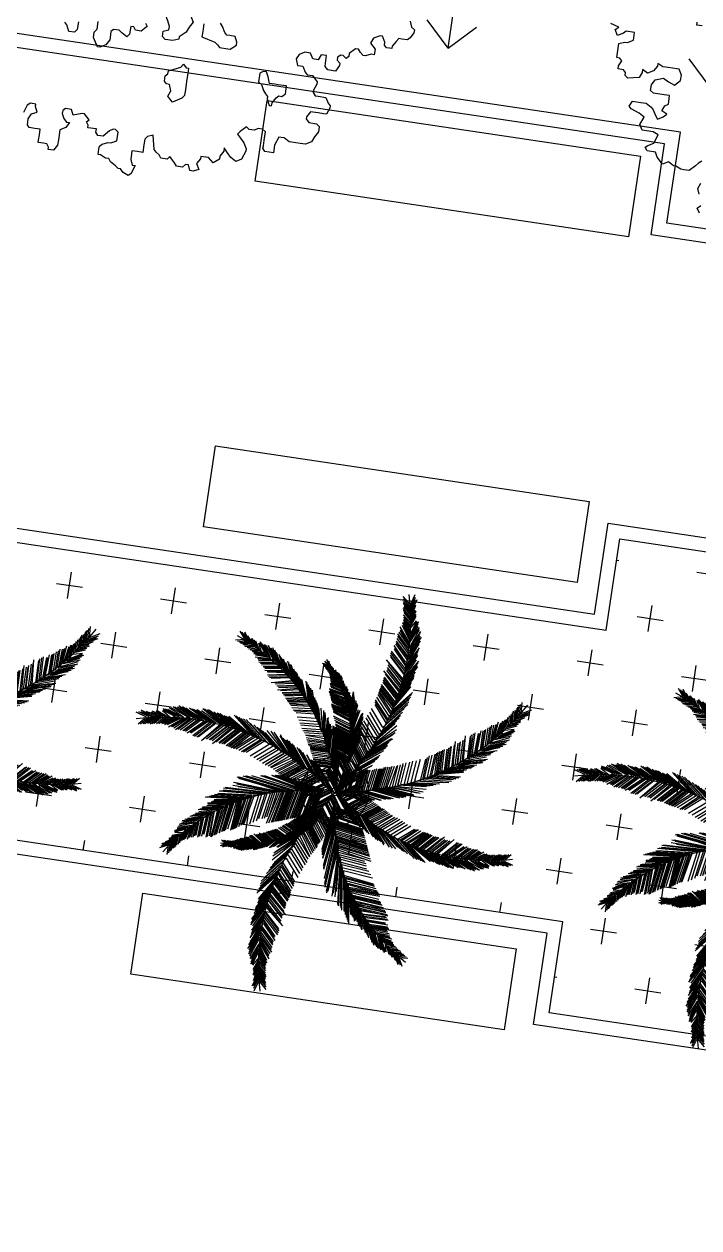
# Model space of a CAD drawing. Header units: millimetres. Extents: x 338 to 506, y 179 to 335.
# Drawn here: x 364.15 to 371.47, y 234 to 247.06 of the extents above; entities that cross this region are included whole.
import ezdxf

# ---------------------------------------------------------------- set-up
doc = ezdxf.new("R2010")
doc.units = ezdxf.units.MM
for name, color, linetype in [('ANDEN', 251, 'Continuous'), ('ARBOL-TOP', 3, 'Continuous'), ('FLOWRS', 64, 'Continuous'), ('MUROS', 32, 'Continuous'), ('POOL', 8, 'Continuous'), ('REJAS', 151, 'Continuous')]:
    doc.layers.add(name, color=color, linetype=linetype)

# ---------------------------------------------------------------- blocks, each defined once
blk = doc.blocks.new('*X962')
at = {"color": 0}
for p, q in [((52.117, 129.677), (52.117, 129.392)), ((53.26, 129.677), (53.26, 129.392)), ((54.403, 129.677), (54.403, 129.392)), ((51.974, 129.535), (52.26, 129.535)), ((53.117, 129.535), (53.403, 129.535)), ((54.26, 129.535), (54.546, 129.535)), ((52.688, 129.106), (52.688, 128.82)), ((53.831, 129.106), (53.831, 128.82)), ((51.58, 128.963), (51.688, 128.963)), ((52.545, 128.963), (52.831, 128.963)), ((53.688, 128.963), (53.974, 128.963)), ((52.117, 128.534), (52.117, 128.249)), ((53.26, 128.534), (53.26, 128.249)), ((54.403, 128.534), (54.403, 128.249)), ((51.974, 128.392), (52.26, 128.392)), ((53.117, 128.392), (53.403, 128.392)), ((54.26, 128.392), (54.546, 128.392)), ((52.688, 127.963), (52.688, 127.677)), ((53.831, 127.963), (53.831, 127.677)), ((51.58, 127.82), (51.688, 127.82)), ((52.545, 127.82), (52.831, 127.82)), ((53.688, 127.82), (53.974, 127.82)), ((52.117, 127.391), (52.117, 127.106)), ((53.26, 127.391), (53.26, 127.106)), ((54.403, 127.391), (54.403, 127.106)), ((51.974, 127.249), (52.26, 127.249)), ((53.117, 127.249), (53.403, 127.249)), ((54.26, 127.249), (54.546, 127.249)), ((52.688, 126.82), (52.688, 126.534)), ((53.831, 126.82), (53.831, 126.534)), ((51.58, 126.677), (51.688, 126.677)), ((52.545, 126.677), (52.831, 126.677)), ((53.688, 126.677), (53.974, 126.677)), ((52.117, 126.248), (52.117, 125.963)), ((53.26, 126.248), (53.26, 125.963)), ((54.403, 126.248), (54.403, 125.963)), ((51.974, 126.106), (52.26, 126.106)), ((53.117, 126.106), (53.403, 126.106)), ((54.26, 126.106), (54.546, 126.106)), ((52.688, 125.677), (52.688, 125.391)), ((53.831, 125.677), (53.831, 125.391)), ((51.58, 125.534), (51.688, 125.534)), ((52.545, 125.534), (52.831, 125.534)), ((53.688, 125.534), (53.974, 125.534)), ((52.117, 125.105), (52.117, 124.82)), ((53.26, 125.105), (53.26, 124.82)), ((54.403, 125.105), (54.403, 124.82)), ((51.974, 124.963), (52.26, 124.963)), ((53.117, 124.963), (53.403, 124.963)), ((54.26, 124.963), (54.546, 124.963)), ((52.688, 124.534), (52.688, 124.248)), ((53.831, 124.534), (53.831, 124.248)), ((51.58, 124.391), (51.688, 124.391)), ((52.545, 124.391), (52.831, 124.391)), ((53.688, 124.391), (53.974, 124.391)), ((52.117, 123.962), (52.117, 123.677)), ((53.26, 123.962), (53.26, 123.677)), ((54.403, 123.962), (54.403, 123.677)), ((51.974, 123.82), (52.26, 123.82)), ((53.117, 123.82), (53.403, 123.82)), ((54.26, 123.82), (54.546, 123.82)), ((50.974, 123.701), (50.974, 123.677)), ((55.546, 123.701), (55.546, 123.677)), ((51.545, 123.391), (51.545, 123.105)), ((52.688, 123.391), (52.688, 123.105)), ((53.831, 123.391), (53.831, 123.105)), ((54.974, 123.391), (54.974, 123.105)), ((51.402, 123.248), (51.688, 123.248)), ((52.545, 123.248), (52.831, 123.248)), ((53.688, 123.248), (53.974, 123.248)), ((54.831, 123.248), (55.117, 123.248)), ((50.974, 122.819), (50.974, 122.534)), ((52.117, 122.819), (52.117, 122.534)), ((53.26, 122.819), (53.26, 122.534)), ((54.403, 122.819), (54.403, 122.534)), ((55.546, 122.819), (55.546, 122.534)), ((50.831, 122.677), (51.117, 122.677)), ((51.974, 122.677), (52.26, 122.677)), ((53.117, 122.677), (53.403, 122.677)), ((54.26, 122.677), (54.546, 122.677)), ((51.545, 122.248), (51.545, 121.962))]:
    blk.add_line(p, q, dxfattribs=at)
blk = doc.blocks.new('*X963')
at = {"color": 0}
for p, q in [((60.776, 126.328), (61.045, 126.597)), ((60.776, 126.328), (61.045, 126.058)), ((60.776, 126.328), (61.157, 126.328)), ((60.776, 123.454), (61.045, 123.723))]:
    blk.add_line(p, q, dxfattribs=at)
blk = doc.blocks.new('ARBOLITO')
at = {"linetype": 'ByBlock'}
for points in [[(463.2603, 68.7288), (463.2665, 68.7143), (463.2749, 68.708), (463.2749, 68.6997), (463.2665, 68.6852), (463.2603, 68.6789), (463.2458, 68.6789), (463.2375, 68.6789), (463.2312, 68.6706), (463.2229, 68.6561), (463.2229, 68.6498), (463.2167, 68.6498), (463.2084, 68.6498), (463.2021, 68.6561), (463.2021, 68.6644), (463.1938, 68.6789), (463.1876, 68.6789), (463.171, 68.6706), (463.1647, 68.6561), (463.1793, 68.6415), (463.1793, 68.627), (463.171, 68.627), (463.1564, 68.6208), (463.1502, 68.6208), (463.1419, 68.627), (463.1356, 68.6353), (463.1273, 68.6353), (463.1128, 68.6208), (463.1128, 68.6124), (463.1065, 68.6062), (463.0982, 68.6124), (463.092, 68.6124), (463.0837, 68.6062), (463.0837, 68.5979), (463.092, 68.5917), (463.092, 68.5854), (463.0837, 68.5688), (463.0775, 68.5688), (463.0629, 68.5688), (463.0546, 68.5771), (463.0546, 68.5854), (463.0546, 68.5917), (463.0546, 68.6062), (463.0401, 68.6062), (463.0338, 68.5917), (463.0193, 68.5917), (463.011, 68.6062), (462.9964, 68.6062), (462.9819, 68.5979), (462.9756, 68.5854), (462.9819, 68.5688), (462.9902, 68.5688), (462.9964, 68.5688), (463.0047, 68.5543), (463.011, 68.548), (463.0255, 68.548), (463.0338, 68.5397), (463.0401, 68.5335), (463.0401, 68.5273), (463.0338, 68.5106), (463.0338, 68.5044), (463.0401, 68.4961), (463.0484, 68.4961), (463.0691, 68.4961), (463.0775, 68.4815), (463.0837, 68.4753), (463.0837, 68.4691), (463.0775, 68.4524), (463.0691, 68.4524), (463.0546, 68.4524), (463.0401, 68.4524), (463.0338, 68.4524), (463.0255, 68.4379), (463.0255, 68.4317), (463.0338, 68.4234), (463.0546, 68.4234), (463.0629, 68.4171), (463.0629, 68.4088), (463.0629, 68.4026), (463.0546, 68.388), (463.0484, 68.3735), (463.0338, 68.3652), (463.0193, 68.3652), (462.9964, 68.3652), (462.9902, 68.3652), (462.9756, 68.3735), (462.9673, 68.3735), (462.9611, 68.3735), (462.9528, 68.3506), (462.9528, 68.3299), (462.9299, 68.3299), (462.9237, 68.3382), (462.9237, 68.3444), (462.9237, 68.3589), (462.9237, 68.3652), (462.9237, 68.3818), (462.9154, 68.388), (462.9029, 68.388), (462.8946, 68.3818), (462.8801, 68.3818), (462.8717, 68.388), (462.8655, 68.3818), (462.8572, 68.3735), (462.851, 68.3652), (462.8572, 68.3589), (462.8717, 68.3444), (462.8801, 68.3299), (462.8801, 68.3236), (462.8717, 68.3008), (462.8572, 68.2925), (462.8427, 68.3008), (462.8364, 68.307), (462.8219, 68.3236), (462.8219, 68.3153), (462.8136, 68.3008), (462.8136, 68.2925), (462.799, 68.28), (462.7845, 68.2925), (462.7699, 68.2925), (462.7637, 68.2925), (462.7637, 68.2862), (462.7554, 68.2717), (462.7637, 68.2571), (462.7491, 68.2509), (462.7408, 68.2509), (462.7346, 68.2654), (462.7263, 68.2654), (462.7201, 68.2571), (462.7034, 68.2571), (462.6972, 68.2654), (462.691, 68.2717), (462.6827, 68.28), (462.6764, 68.2717), (462.6598, 68.2717), (462.6536, 68.28), (462.6453, 68.2862), (462.639, 68.2925), (462.6307, 68.3299), (462.6162, 68.3236), (462.6099, 68.3153), (462.6099, 68.3008), (462.6099, 68.28), (462.5954, 68.28), (462.5808, 68.28), (462.5808, 68.2717), (462.5808, 68.2571), (462.5871, 68.2426), (462.5954, 68.2426), (462.5871, 68.2197), (462.5808, 68.2135), (462.5663, 68.2197), (462.558, 68.228), (462.5517, 68.228), (462.5434, 68.2343), (462.5289, 68.2426), (462.5227, 68.2509), (462.5143, 68.2509), (462.4998, 68.2571), (462.4936, 68.2571), (462.4936, 68.2717), (462.4936, 68.28), (462.4998, 68.2862), (462.5143, 68.2925), (462.5227, 68.2925), (462.5372, 68.3008), (462.5372, 68.3236), (462.5289, 68.3299), (462.5227, 68.3299), (462.5143, 68.3236), (462.4998, 68.307), (462.4853, 68.307), (462.479, 68.3153), (462.479, 68.3236), (462.4562, 68.3236), (462.4562, 68.3299), (462.4499, 68.3382), (462.4562, 68.3444), (462.4416, 68.3589), (462.4354, 68.3589), (462.4125, 68.3506), (462.4063, 68.3652), (462.3897, 68.3652), (462.3834, 68.3589), (462.3834, 68.3506), (462.3897, 68.3382), (462.398, 68.3299), (462.4063, 68.3299), (462.398, 68.3153), (462.3834, 68.307), (462.3834, 68.3008), (462.3834, 68.2925), (462.3834, 68.28), (462.3834, 68.2654), (462.3751, 68.2509), (462.3606, 68.2509), (462.3606, 68.2571), (462.3543, 68.2654), (462.346, 68.2654), (462.3315, 68.2654), (462.3315, 68.2717), (462.3315, 68.2862), (462.3315, 68.3008), (462.3169, 68.3008), (462.3024, 68.3008), (462.2962, 68.307), (462.2962, 68.3153), (462.2962, 68.3236), (462.3024, 68.3382), (462.3169, 68.3444), (462.3107, 68.3589), (462.3107, 68.3652), (462.2962, 68.3652), (462.2879, 68.3589), (462.2816, 68.3382)], [(462.0551, 68.3382), (462.0468, 68.3506), (462.0551, 68.3589)], [(462.0468, 68.388), (462.0406, 68.4026), (462.0468, 68.4171)], [(462.0406, 68.4753), (462.0323, 68.4691), (462.026, 68.4608), (462.0115, 68.4462), (461.997, 68.4462), (461.9886, 68.4462), (461.9741, 68.4524), (461.9679, 68.4524), (461.9533, 68.4608), (461.9388, 68.4524), (461.9221, 68.4691), (461.9159, 68.4815), (461.8931, 68.4815), (461.8868, 68.4899), (461.8931, 68.4961), (461.9076, 68.5044), (461.9159, 68.5273), (461.9014, 68.5335), (461.8723, 68.5335), (461.864, 68.548), (461.8723, 68.5688), (461.8577, 68.5771), (461.8349, 68.5854), (461.8286, 68.5917), (461.8349, 68.6062), (461.8577, 68.6062), (461.8723, 68.6062), (461.8868, 68.5979), (461.8931, 68.5917), (461.9014, 68.5771), (461.9076, 68.5688), (461.9221, 68.5771), (461.9305, 68.5854), (461.9159, 68.5917), (461.9221, 68.6062), (461.9305, 68.6124), (461.9305, 68.627), (461.9305, 68.6353), (461.9159, 68.6353), (461.8868, 68.6353), (461.8785, 68.6415), (461.8785, 68.6561), (461.8868, 68.6706), (461.9076, 68.6789), (461.9221, 68.6706), (461.9388, 68.6644), (461.9533, 68.6789), (461.9533, 68.6935), (461.945, 68.708), (461.9388, 68.708), (461.9159, 68.708), (461.9014, 68.708), (461.8868, 68.7143), (461.8868, 68.708), (461.8785, 68.6935), (461.864, 68.6852), (461.8494, 68.6935), (461.8494, 68.6852), (461.8432, 68.6706), (461.8141, 68.6644), (461.8058, 68.6706), (461.8058, 68.6789), (461.7996, 68.6852), (461.785, 68.6852), (461.785, 68.6935), (461.7912, 68.708), (461.785, 68.7143), (461.7767, 68.7143), (461.7767, 68.7517), (461.7912, 68.7579), (461.7996, 68.7579), (461.8141, 68.7662), (461.8141, 68.7724), (461.8141, 68.787), (461.7912, 68.787), (461.785, 68.7808), (461.7705, 68.7724), (461.7621, 68.787), (461.7705, 68.7953), (461.7476, 68.8015)], [(463.2603, 68.7288), (463.2665, 68.7143), (463.2749, 68.708), (463.2749, 68.6997), (463.2665, 68.6852), (463.2603, 68.6789), (463.2458, 68.6789), (463.2375, 68.6789), (463.2312, 68.6706), (463.2229, 68.6561), (463.2229, 68.6498), (463.2167, 68.6498), (463.2084, 68.6498), (463.2021, 68.6561), (463.2021, 68.6644), (463.1938, 68.6789), (463.1876, 68.6789), (463.171, 68.6706), (463.1647, 68.6561), (463.1793, 68.6415), (463.1793, 68.627), (463.171, 68.627), (463.1564, 68.6208), (463.1502, 68.6208), (463.1419, 68.627), (463.1356, 68.6353), (463.1273, 68.6353), (463.1128, 68.6208), (463.1128, 68.6124), (463.1065, 68.6062), (463.0982, 68.6124), (463.092, 68.6124), (463.0837, 68.6062), (463.0837, 68.5979), (463.092, 68.5917), (463.092, 68.5854), (463.0837, 68.5688), (463.0775, 68.5688), (463.0629, 68.5688), (463.0546, 68.5771), (463.0546, 68.5854), (463.0546, 68.5917), (463.0546, 68.6062), (463.0401, 68.6062), (463.0338, 68.5917), (463.0193, 68.5917), (463.011, 68.6062), (462.9964, 68.6062), (462.9819, 68.5979), (462.9756, 68.5854), (462.9819, 68.5688), (462.9902, 68.5688), (462.9964, 68.5688), (463.0047, 68.5543), (463.011, 68.548), (463.0255, 68.548), (463.0338, 68.5397), (463.0401, 68.5335), (463.0401, 68.5273), (463.0338, 68.5106), (463.0338, 68.5044), (463.0401, 68.4961), (463.0484, 68.4961), (463.0691, 68.4961), (463.0775, 68.4815), (463.0837, 68.4753), (463.0837, 68.4691), (463.0775, 68.4524), (463.0691, 68.4524), (463.0546, 68.4524), (463.0401, 68.4524), (463.0338, 68.4524), (463.0255, 68.4379), (463.0255, 68.4317), (463.0338, 68.4234), (463.0546, 68.4234), (463.0629, 68.4171), (463.0629, 68.4088), (463.0629, 68.4026), (463.0546, 68.388), (463.0484, 68.3735), (463.0338, 68.3652), (463.0193, 68.3652), (462.9964, 68.3652), (462.9902, 68.3652), (462.9756, 68.3735), (462.9673, 68.3735), (462.9611, 68.3735), (462.9528, 68.3506), (462.9528, 68.3299), (462.9299, 68.3299), (462.9237, 68.3382), (462.9237, 68.3444), (462.9237, 68.3589), (462.9237, 68.3652), (462.9237, 68.3818), (462.9154, 68.388), (462.9029, 68.388), (462.8946, 68.3818), (462.8801, 68.3818), (462.8717, 68.388), (462.8655, 68.3818), (462.8572, 68.3735), (462.851, 68.3652), (462.8572, 68.3589), (462.8717, 68.3444), (462.8801, 68.3299), (462.8801, 68.3236), (462.8717, 68.3008), (462.8572, 68.2925), (462.8427, 68.3008), (462.8364, 68.307), (462.8219, 68.3236), (462.8219, 68.3153), (462.8136, 68.3008), (462.8136, 68.2925), (462.799, 68.28), (462.7845, 68.2925), (462.7699, 68.2925), (462.7637, 68.2925), (462.7637, 68.2862), (462.7554, 68.2717), (462.7637, 68.2571), (462.7491, 68.2509), (462.7408, 68.2509), (462.7346, 68.2654), (462.7263, 68.2654), (462.7201, 68.2571), (462.7034, 68.2571), (462.6972, 68.2654), (462.691, 68.2717), (462.6827, 68.28), (462.6764, 68.2717), (462.6598, 68.2717), (462.6536, 68.28), (462.6453, 68.2862), (462.639, 68.2925), (462.6307, 68.3299), (462.6162, 68.3236), (462.6099, 68.3153), (462.6099, 68.3008), (462.6099, 68.28), (462.5954, 68.28), (462.5808, 68.28), (462.5808, 68.2717), (462.5808, 68.2571), (462.5871, 68.2426), (462.5954, 68.2426), (462.5871, 68.2197), (462.5808, 68.2135), (462.5663, 68.2197), (462.558, 68.228), (462.5517, 68.228), (462.5434, 68.2343), (462.5289, 68.2426), (462.5227, 68.2509), (462.5143, 68.2509), (462.4998, 68.2571), (462.4936, 68.2571), (462.4936, 68.2717), (462.4936, 68.28), (462.4998, 68.2862), (462.5143, 68.2925), (462.5227, 68.2925), (462.5372, 68.3008), (462.5372, 68.3236), (462.5289, 68.3299), (462.5227, 68.3299), (462.5143, 68.3236), (462.4998, 68.307), (462.4853, 68.307), (462.479, 68.3153), (462.479, 68.3236), (462.4562, 68.3236), (462.4562, 68.3299), (462.4499, 68.3382), (462.4562, 68.3444), (462.4416, 68.3589), (462.4354, 68.3589), (462.4125, 68.3506), (462.4063, 68.3652), (462.3897, 68.3652), (462.3834, 68.3589), (462.3834, 68.3506), (462.3897, 68.3382), (462.398, 68.3299), (462.4063, 68.3299), (462.398, 68.3153), (462.3834, 68.307), (462.3834, 68.3008), (462.3834, 68.2925), (462.3834, 68.28), (462.3834, 68.2654), (462.3751, 68.2509), (462.3606, 68.2509), (462.3606, 68.2571), (462.3543, 68.2654), (462.346, 68.2654), (462.3315, 68.2654), (462.3315, 68.2717), (462.3315, 68.2862), (462.3315, 68.3008), (462.3169, 68.3008), (462.3024, 68.3008), (462.2962, 68.307), (462.2962, 68.3153), (462.2962, 68.3236), (462.3024, 68.3382), (462.3169, 68.3444), (462.3107, 68.3589), (462.3107, 68.3652), (462.2962, 68.3652), (462.2879, 68.3589), (462.2816, 68.3382)], [(462.0551, 68.3382), (462.0468, 68.3506), (462.0551, 68.3589)], [(462.0468, 68.388), (462.0406, 68.4026), (462.0468, 68.4171)], [(462.0406, 68.4753), (462.0323, 68.4691), (462.026, 68.4608), (462.0115, 68.4462), (461.997, 68.4462), (461.9886, 68.4462), (461.9741, 68.4524), (461.9679, 68.4524), (461.9533, 68.4608), (461.9388, 68.4524), (461.9221, 68.4691), (461.9159, 68.4815), (461.8931, 68.4815), (461.8868, 68.4899), (461.8931, 68.4961), (461.9076, 68.5044), (461.9159, 68.5273), (461.9014, 68.5335), (461.8723, 68.5335), (461.864, 68.548), (461.8723, 68.5688), (461.8577, 68.5771), (461.8349, 68.5854), (461.8286, 68.5917), (461.8349, 68.6062), (461.8577, 68.6062), (461.8723, 68.6062), (461.8868, 68.5979), (461.8931, 68.5917), (461.9014, 68.5771), (461.9076, 68.5688), (461.9221, 68.5771), (461.9305, 68.5854), (461.9159, 68.5917), (461.9221, 68.6062), (461.9305, 68.6124), (461.9305, 68.627), (461.9305, 68.6353), (461.9159, 68.6353), (461.8868, 68.6353), (461.8785, 68.6415), (461.8785, 68.6561), (461.8868, 68.6706), (461.9076, 68.6789), (461.9221, 68.6706), (461.9388, 68.6644), (461.9533, 68.6789), (461.9533, 68.6935), (461.945, 68.708), (461.9388, 68.708), (461.9159, 68.708), (461.9014, 68.708), (461.8868, 68.7143), (461.8868, 68.708), (461.8785, 68.6935), (461.864, 68.6852), (461.8494, 68.6935), (461.8494, 68.6852), (461.8432, 68.6706), (461.8141, 68.6644), (461.8058, 68.6706), (461.8058, 68.6789), (461.7996, 68.6852), (461.785, 68.6852), (461.785, 68.6935), (461.7912, 68.708), (461.785, 68.7143), (461.7767, 68.7143), (461.7767, 68.7517), (461.7912, 68.7579), (461.7996, 68.7579), (461.8141, 68.7662), (461.8141, 68.7724), (461.8141, 68.787), (461.7912, 68.787), (461.785, 68.7808), (461.7705, 68.7724), (461.7621, 68.787), (461.7705, 68.7953), (461.7476, 68.8015)], [(461.9886, 68.8306), (461.9741, 68.8306), (461.9741, 68.8389)], [(461.9886, 68.8306), (461.9741, 68.8306), (461.9741, 68.8389)], [(462.5663, 68.6208), (462.5725, 68.6124), (462.5663, 68.6062), (462.558, 68.5979), (462.5434, 68.5979), (462.5372, 68.6062), (462.5289, 68.6062), (462.5289, 68.5854), (462.5227, 68.5771), (462.5081, 68.5854), (462.4998, 68.5917), (462.4853, 68.5917), (462.479, 68.5854), (462.479, 68.5688), (462.479, 68.5626), (462.4707, 68.548), (462.4562, 68.5397), (462.4499, 68.5397), (462.4354, 68.5626), (462.4354, 68.5688), (462.4354, 68.5771), (462.4416, 68.5854), (462.4416, 68.6062)], [(462.3897, 68.5979), (462.3897, 68.5771), (462.3834, 68.5688), (462.3689, 68.5688), (462.3606, 68.5854), (462.3543, 68.5917)], [(462.5663, 68.6208), (462.5725, 68.6124), (462.5663, 68.6062), (462.558, 68.5979), (462.5434, 68.5979), (462.5372, 68.6062), (462.5289, 68.6062), (462.5289, 68.5854), (462.5227, 68.5771), (462.5081, 68.5854), (462.4998, 68.5917), (462.4853, 68.5917), (462.479, 68.5854), (462.479, 68.5688), (462.479, 68.5626), (462.4707, 68.548), (462.4562, 68.5397), (462.4499, 68.5397), (462.4354, 68.5626), (462.4354, 68.5688), (462.4354, 68.5771), (462.4416, 68.5854), (462.4416, 68.6062)], [(462.3897, 68.5979), (462.3897, 68.5771), (462.3834, 68.5688), (462.3689, 68.5688), (462.3606, 68.5854), (462.3543, 68.5917)], [(462.7554, 68.5979), (462.7637, 68.5917), (462.7699, 68.5854), (462.7928, 68.5854), (462.799, 68.5854), (462.8136, 68.5979), (462.8136, 68.6062), (462.8073, 68.6208), (462.7928, 68.6208), (462.7845, 68.6208), (462.7782, 68.627), (462.7699, 68.6415), (462.7637, 68.6498)], [(462.7201, 68.6415), (462.7201, 68.6353), (462.7201, 68.6208), (462.7201, 68.6062), (462.7554, 68.5979), (462.7554, 68.5979)], [(462.7554, 68.5979), (462.7637, 68.5917), (462.7699, 68.5854), (462.7928, 68.5854), (462.799, 68.5854), (462.8136, 68.5979), (462.8136, 68.6062), (462.8073, 68.6208), (462.7928, 68.6208), (462.7845, 68.6208), (462.7782, 68.627), (462.7699, 68.6415), (462.7637, 68.6498)], [(462.7201, 68.6415), (462.7201, 68.6353), (462.7201, 68.6208), (462.7201, 68.6062), (462.7554, 68.5979)], [(462.6245, 68.5854), (462.6162, 68.5917), (462.6162, 68.6062), (462.6307, 68.6124), (462.6307, 68.6208), (462.6245, 68.6353), (462.6162, 68.6498), (462.6245, 68.6644), (462.6307, 68.6706), (462.639, 68.6706), (462.6536, 68.6706), (462.6598, 68.6852), (462.6681, 68.6852), (462.6827, 68.6706), (462.6827, 68.6561), (462.691, 68.6415), (462.6827, 68.627), (462.6764, 68.6124), (462.6598, 68.5979), (462.6598, 68.5917), (462.6453, 68.5854), (462.6245, 68.5854), (462.6245, 68.5854)], [(462.6245, 68.5854), (462.6162, 68.5917), (462.6162, 68.6062), (462.6307, 68.6124), (462.6307, 68.6208), (462.6245, 68.6353), (462.6162, 68.6498), (462.6245, 68.6644), (462.6307, 68.6706), (462.639, 68.6706), (462.6536, 68.6706), (462.6598, 68.6852), (462.6681, 68.6852), (462.6827, 68.6706), (462.6827, 68.6561), (462.691, 68.6415), (462.6827, 68.627), (462.6764, 68.6124), (462.6598, 68.5979), (462.6598, 68.5917), (462.6453, 68.5854), (462.6245, 68.5854)], [(462.6681, 68.4234), (462.6598, 68.4317), (462.6536, 68.4379), (462.6598, 68.4524), (462.6536, 68.4691), (462.6453, 68.4691), (462.639, 68.4753), (462.639, 68.4899), (462.6453, 68.4961), (462.6453, 68.5044), (462.6598, 68.5106), (462.6764, 68.5189), (462.6827, 68.5273), (462.691, 68.5189), (462.6972, 68.5189), (462.6972, 68.5044), (462.6972, 68.4899), (462.6972, 68.4691), (462.6972, 68.4608), (462.6972, 68.4524), (462.6972, 68.4462), (462.691, 68.4379), (462.6681, 68.4234), (462.6681, 68.4234)], [(462.6681, 68.4234), (462.6598, 68.4317), (462.6536, 68.4379), (462.6598, 68.4524), (462.6536, 68.4691), (462.6453, 68.4691), (462.639, 68.4753), (462.639, 68.4899), (462.6453, 68.4961), (462.6453, 68.5044), (462.6598, 68.5106), (462.6764, 68.5189), (462.6827, 68.5273), (462.691, 68.5189), (462.6972, 68.5189), (462.6972, 68.5044), (462.6972, 68.4899), (462.6972, 68.4691), (462.6972, 68.4608), (462.6972, 68.4524), (462.6972, 68.4462), (462.691, 68.4379), (462.6681, 68.4234)], [(462.9299, 68.4524), (462.9299, 68.4608), (462.9382, 68.4753), (462.9445, 68.4815), (462.9528, 68.4815), (462.9611, 68.4899), (462.9611, 68.4961), (462.9611, 68.5106), (462.9528, 68.5106), (462.9382, 68.5106), (462.9299, 68.5106), (462.9154, 68.5106), (462.9091, 68.5273), (462.9029, 68.5397), (462.8946, 68.5397), (462.8863, 68.5335), (462.8863, 68.5273), (462.8863, 68.5106), (462.8946, 68.5044), (462.9029, 68.4899), (462.9091, 68.4815), (462.9154, 68.4753), (462.9154, 68.4691), (462.9237, 68.4524), (462.9299, 68.4524), (462.9299, 68.4524)], [(462.9299, 68.4524), (462.9299, 68.4608), (462.9382, 68.4753), (462.9445, 68.4815), (462.9528, 68.4815), (462.9611, 68.4899), (462.9611, 68.4961), (462.9611, 68.5106), (462.9528, 68.5106), (462.9382, 68.5106), (462.9299, 68.5106), (462.9154, 68.5106), (462.9091, 68.5273), (462.9029, 68.5397), (462.8946, 68.5397), (462.8863, 68.5335), (462.8863, 68.5273), (462.8863, 68.5106), (462.8946, 68.5044), (462.9029, 68.4899), (462.9091, 68.4815), (462.9154, 68.4753), (462.9154, 68.4691), (462.9237, 68.4524), (462.9299, 68.4524)]]:
    blk.add_lwpolyline(points, dxfattribs=at)
blk = doc.blocks.new('I')
for p, q in [((0.009, 0), (0.288, 0.03)), ((0.009, 0.01), (0.036, -0.211)), ((0.014, 0.01), (0.041, -0.211)), ((0.02, -0.005), (0.299, 0.025)), ((0.024, 0.005), (0.051, -0.216)), ((0.038, 0.002), (0.064, -0.218)), ((0.043, -0.01), (0.322, 0.02)), ((0.047, -0.01), (0.326, 0.02)), ((0.047, 0), (0.074, -0.221)), ((0.079, -0.02), (0.357, 0.01)), ((0.084, -0.022), (0.363, 0.008)), ((0.097, -0.027), (0.376, 0.003)), ((0.104, -0.029), (0.383, 0.001)), ((0.062, -0.005), (0.089, -0.225)), ((0.083, -0.01), (0.11, -0.231)), ((0.089, -0.012), (0.116, -0.233)), ((0.109, -0.019), (0.135, -0.24)), ((0.11, -0.031), (0.389, -0.002)), ((0.114, -0.022), (0.141, -0.242)), ((0.123, -0.023), (0.15, -0.244)), ((0.129, -0.025), (0.156, -0.246)), ((0.165, -0.039), (0.444, -0.009)), ((0.17, -0.029), (0.189, -0.256)), ((0.174, -0.041), (0.453, -0.011)), ((0.179, -0.031), (0.197, -0.258)), ((0.19, -0.034), (0.208, -0.261)), ((0.205, -0.036), (0.224, -0.263)), ((0.211, -0.048), (0.492, -0.031)), ((0.215, -0.039), (0.234, -0.266)), ((0.226, -0.041), (0.244, -0.268)), ((0.236, -0.055), (0.517, -0.038)), ((0.241, -0.045), (0.259, -0.272)), ((0.246, -0.058), (0.527, -0.04)), ((0.25, -0.048), (0.269, -0.275)), ((0.263, -0.061), (0.544, -0.043)), ((0.267, -0.051), (0.286, -0.278)), ((0.285, -0.069), (0.566, -0.052)), ((0.29, -0.059), (0.311, -0.286)), ((0.307, -0.068), (0.328, -0.295)), ((0.322, -0.088), (0.603, -0.071)), ((0.327, -0.078), (0.347, -0.305)), ((0.341, -0.091), (0.622, -0.073)), ((0.346, -0.081), (0.366, -0.308)), ((0.359, -0.085), (0.379, -0.312)), ((0.37, -0.089), (0.391, -0.316)), ((0.378, -0.1), (0.658, -0.083)), ((0.382, -0.09), (0.403, -0.317)), ((0.391, -0.105), (0.68, -0.094)), ((0.393, -0.116), (0.682, -0.105)), ((0.395, -0.095), (0.416, -0.322)), ((0.397, -0.106), (0.418, -0.333)), ((0.408, -0.123), (0.697, -0.112)), ((0.412, -0.113), (0.433, -0.34)), ((0.425, -0.128), (0.714, -0.117)), ((0.429, -0.118), (0.45, -0.345)), ((0.446, -0.134), (0.735, -0.123)), ((0.45, -0.124), (0.471, -0.351)), ((0.461, -0.142), (0.75, -0.131)), ((0.466, -0.132), (0.487, -0.359)), ((0.478, -0.151), (0.757, -0.121)), ((0.482, -0.141), (0.509, -0.366)), ((0.505, -0.152), (0.785, -0.157)), ((0.507, -0.15), (0.533, -0.374)), ((0.53, -0.162), (0.811, -0.16)), ((0.533, -0.159), (0.539, -0.378)), ((0.556, -0.173), (0.837, -0.179)), ((0.559, -0.17), (0.565, -0.389)), ((0.582, -0.192), (0.588, -0.41)), ((0.582, -0.192), (0.859, -0.236)), ((0.584, -0.176), (0.59, -0.395)), ((0.584, -0.176), (0.59, -0.395)), ((0.584, -0.177), (0.862, -0.209)), ((0.584, -0.177), (0.862, -0.209)), ((0.608, -0.204), (0.614, -0.422)), ((0.608, -0.204), (0.885, -0.248)), ((0.644, -0.216), (0.65, -0.435)), ((0.644, -0.216), (0.921, -0.26)), ((0.668, -0.23), (0.674, -0.449)), ((0.668, -0.23), (0.945, -0.274)), ((0.702, -0.244), (0.709, -0.463)), ((0.702, -0.244), (0.979, -0.288)), ((0.736, -0.266), (0.743, -0.485)), ((0.736, -0.266), (1.013, -0.31)), ((0.788, -0.279), (0.794, -0.498)), ((0.788, -0.279), (1.064, -0.323)), ((0.809, -0.297), (0.809, -0.518)), ((0.809, -0.297), (1.086, -0.341)), ((0.823, -0.314), (0.823, -0.535)), ((0.823, -0.314), (1.1, -0.358)), ((0.848, -0.328), (0.848, -0.549)), ((0.848, -0.328), (1.125, -0.372)), ((0.873, -0.343), (0.873, -0.564)), ((0.873, -0.343), (1.149, -0.388)), ((0.888, -0.355), (0.888, -0.576)), ((0.888, -0.355), (1.165, -0.399)), ((0.915, -0.368), (0.896, -0.585)), ((0.93, -0.378), (0.91, -0.595)), ((0.933, -0.383), (0.914, -0.601)), ((0.915, -0.368), (1.183, -0.452)), ((0.947, -0.389), (0.927, -0.607)), ((0.94, -0.381), (1.167, -0.453)), ((0.96, -0.401), (0.941, -0.618)), ((0.943, -0.387), (1.171, -0.458)), ((0.974, -0.41), (0.954, -0.628)), ((0.957, -0.392), (1.184, -0.464)), ((0.97, -0.404), (1.197, -0.476)), ((0.998, -0.42), (0.979, -0.638)), ((0.984, -0.413), (1.211, -0.485)), ((1.01, -0.433), (0.991, -0.651)), ((1.014, -0.437), (0.994, -0.655)), ((0.998, -0.42), (1.217, -0.518)), ((1.027, -0.452), (1.008, -0.67)), ((1.035, -0.454), (1.016, -0.672)), ((1.02, -0.436), (1.247, -0.508)), ((1.024, -0.44), (1.251, -0.512)), ((1.031, -0.448), (1.259, -0.52)), ((1.037, -0.455), (1.264, -0.527)), ((1.039, -0.462), (1.259, -0.559)), ((1.045, -0.457), (1.272, -0.529)), ((1.06, -0.475), (1.04, -0.693)), ((1.074, -0.484), (1.044, -0.729)), ((1.07, -0.478), (1.297, -0.55)), ((1.09, -0.5), (1.071, -0.718)), ((1.107, -0.508), (1.088, -0.725)), ((1.111, -0.519), (1.092, -0.737)), ((1.1, -0.503), (1.328, -0.575)), ((1.113, -0.516), (1.321, -0.607)), ((1.132, -0.538), (1.113, -0.756)), ((1.118, -0.511), (1.345, -0.583)), ((1.121, -0.522), (1.349, -0.594)), ((1.161, -0.559), (1.125, -0.804)), ((1.148, -0.55), (1.128, -0.768)), ((1.142, -0.542), (1.37, -0.613)), ((1.158, -0.553), (1.385, -0.625)), ((1.161, -0.56), (1.372, -0.646)), ((1.194, -0.59), (1.175, -0.808)), ((1.201, -0.607), (1.182, -0.825)), ((1.194, -0.59), (1.406, -0.676)), ((1.218, -0.622), (1.199, -0.84)), ((1.211, -0.61), (1.41, -0.69)), ((1.232, -0.634), (1.213, -0.852)), ((1.229, -0.626), (1.427, -0.705)), ((1.242, -0.637), (1.44, -0.717)), ((1.251, -0.647), (1.247, -0.852)), ((1.26, -0.652), (1.256, -0.856)), ((1.26, -0.652), (1.439, -0.746)), ((1.261, -0.651), (1.46, -0.73)), ((1.27, -0.68), (1.266, -0.884)), ((1.28, -0.683), (1.479, -0.762)), ((1.299, -0.699), (1.287, -0.888)), ((1.309, -0.702), (1.507, -0.782)), ((1.312, -0.709), (1.301, -0.898)), ((1.32, -0.718), (1.308, -0.907)), ((1.32, -0.718), (1.534, -0.807)), ((1.322, -0.712), (1.488, -0.784)), ((1.324, -0.716), (1.49, -0.787)), ((1.339, -0.737), (1.327, -0.926)), ((1.354, -0.751), (1.343, -0.94)), ((1.349, -0.74), (1.515, -0.812)), ((1.368, -0.772), (1.356, -0.961)), ((1.364, -0.754), (1.53, -0.826)), ((1.381, -0.783), (1.377, -0.966)), ((1.378, -0.775), (1.544, -0.847)), ((1.387, -0.791), (1.394, -0.97)), ((1.391, -0.786), (1.557, -0.858)), ((1.393, -0.799), (1.401, -0.979)), ((1.397, -0.794), (1.558, -0.88)), ((1.406, -0.825), (1.414, -1.005)), ((1.416, -0.828), (1.569, -0.899)), ((1.418, -0.839), (1.438, -1.003)), ((1.428, -0.842), (1.563, -0.915)), ((1.433, -0.86), (1.454, -1.024)), ((1.443, -0.863), (1.578, -0.936)), ((1.448, -0.875), (1.465, -1.024)), ((1.458, -0.878), (1.594, -0.951)), ((1.458, -0.89), (1.475, -1.039)), ((1.468, -0.893), (1.583, -0.953)), ((1.469, -0.898), (1.486, -1.047)), ((1.479, -0.901), (1.58, -0.962)), ((1.49, -0.94), (1.489, -1.033)), ((1.49, -0.94), (1.58, -0.969)), ((1.507, -0.958), (1.493, -1.067)), ((1.519, -0.978), (1.505, -1.086)), ((1.511, -0.962), (1.601, -1.008)), ((1.519, -0.978), (1.61, -1.024)), ((1.534, -0.993), (1.52, -1.102)), ((1.542, -1.012), (1.528, -1.121)), ((1.547, -1.019), (1.533, -1.127)), ((1.534, -0.993), (1.629, -1.052)), ((1.55, -1.031), (1.535, -1.14)), ((1.542, -1.012), (1.626, -1.065)), ((1.563, -1.041), (1.549, -1.15)), ((1.55, -1.031), (1.634, -1.084)), ((1.574, -1.051), (1.56, -1.159)), ((1.563, -1.041), (1.647, -1.094)), ((1.574, -1.051), (1.659, -1.103)), ((1.579, -1.068), (1.565, -1.176)), ((1.582, -1.077), (1.568, -1.186)), ((1.59, -1.089), (1.576, -1.197)), ((1.579, -1.068), (1.698, -1.14)), ((1.582, -1.077), (1.677, -1.136)), ((1.601, -1.11), (1.587, -1.218)), ((1.59, -1.089), (1.684, -1.148)), ((1.613, -1.133), (1.599, -1.241)), ((1.601, -1.11), (1.696, -1.169)), ((1.613, -1.133), (1.707, -1.192))]:
    blk.add_line(p, q)
for points in [[(-0.01, 0.014), (0.315, 0.029)], [(0.028, 0.004), (0.353, 0.02)]]:
    blk.add_lwpolyline(points)
blk.add_arc((-0.347, -2.206), 2.23, 26.1066, 80.9396)
blk = doc.blocks.new('U')
for p, q in [((0.0084, 0.0004), (-0.0406, -0.0994)), ((0.0182, -0.0105), (-0.0534, -0.1562)), ((0.0217, -0.0141), (-0.0505, -0.1611)), ((0.0268, -0.0202), (-0.0462, -0.1686)), ((0.0339, -0.0283), (-0.0402, -0.179)), ((0.0104, -0.0009), (-0.0387, -0.1007)), ((0.0358, -0.0306), (-0.0386, -0.1818)), ((0.0135, -0.0057), (-0.0356, -0.1055)), ((0.0423, -0.0388), (-0.0329, -0.1917)), ((0.0439, -0.0415), (-0.0313, -0.1944)), ((0.0469, -0.0446), (-0.0288, -0.1987)), ((0.0492, -0.0472), (-0.0269, -0.202)), ((0.0651, -0.0599), (-0.0191, -0.2155)), ((0.0682, -0.063), (-0.0166, -0.2198)), ((0.0722, -0.0673), (-0.0134, -0.2254)), ((0.0058, -0.0038), (0.1307, -0.0675)), ((0.0089, -0.0086), (0.1337, -0.0723)), ((0.0171, -0.017), (0.2397, -0.1306)), ((0.0191, -0.0183), (0.2401, -0.131)), ((0.0293, -0.0312), (0.251, -0.1443)), ((0.0312, -0.0335), (0.253, -0.1467)), ((0.0354, -0.0391), (0.2579, -0.1526)), ((0.0377, -0.0417), (0.26, -0.1551)), ((0.0393, -0.0444), (0.2627, -0.1584)), ((0.0605, -0.0628), (0.2735, -0.1714)), ((0.0636, -0.0659), (0.2757, -0.1741)), ((0.078, -0.0722), (-0.009, -0.2329)), ((0.0815, -0.0762), (-0.006, -0.2381)), ((0.0851, -0.0802), (-0.0031, -0.2432)), ((0.0904, -0.0859), (0.0013, -0.2507)), ((0.0936, -0.0897), (0.004, -0.2554)), ((0.0999, -0.0955), (0.0089, -0.2639)), ((0.1071, -0.1053), (0.0163, -0.2767)), ((0.1119, -0.1135), (0.0211, -0.285)), ((0.1174, -0.1232), (0.0266, -0.2946)), ((0.1247, -0.1295), (0.0322, -0.3042)), ((0.1289, -0.1349), (0.0359, -0.3106)), ((0.1327, -0.1394), (0.0391, -0.3161)), ((0.1373, -0.1435), (0.0426, -0.3222)), ((0.0769, -0.0791), (0.3034, -0.2076)), ((0.0858, -0.0888), (0.3108, -0.2164)), ((0.089, -0.0926), (0.3138, -0.2201)), ((0.0953, -0.0984), (0.3173, -0.2243)), ((0.1025, -0.1082), (0.3524, -0.2658)), ((0.1128, -0.1261), (0.3714, -0.2887)), ((0.12, -0.1324), (0.3747, -0.2928)), ((0.1413, -0.1492), (0.0463, -0.3286)), ((0.1393, -0.1543), (0.0467, -0.3292)), ((0.1436, -0.1612), (0.0508, -0.3364)), ((0.1494, -0.1681), (0.0558, -0.345)), ((0.1565, -0.1763), (0.0617, -0.3553)), ((0.1609, -0.1839), (0.0661, -0.3628)), ((0.1654, -0.192), (0.0741, -0.3767)), ((0.1732, -0.2022), (0.0811, -0.3886)), ((0.1815, -0.2133), (0.1008, -0.3499)), ((0.1327, -0.1463), (0.3853, -0.3055)), ((0.1347, -0.1572), (0.3968, -0.3281)), ((0.1367, -0.1521), (0.3759, -0.2951)), ((0.139, -0.1641), (0.404, -0.3367)), ((0.1448, -0.171), (0.3851, -0.3272)), ((0.1519, -0.1792), (0.3917, -0.3351)), ((0.1563, -0.1868), (0.2804, -0.261)), ((0.1608, -0.1949), (0.4001, -0.332)), ((0.1718, -0.2027), (0.3845, -0.3657)), ((0.1796, -0.2141), (0.3942, -0.3741)), ((0.1893, -0.2251), (0.1086, -0.3617)), ((0.1932, -0.2405), (0.1125, -0.377)), ((0.1982, -0.2345), (0.1174, -0.3711)), ((0.1982, -0.2345), (0.1174, -0.3711)), ((0.2009, -0.2526), (0.1201, -0.3892)), ((0.2189, -0.28), (0.1314, -0.4231)), ((0.2127, -0.2675), (0.132, -0.4041)), ((0.1877, -0.2257), (0.3754, -0.3659)), ((0.1932, -0.2405), (0.4051, -0.4322)), ((0.1978, -0.235), (0.3567, -0.3713)), ((0.1978, -0.235), (0.385, -0.3895)), ((0.2009, -0.2526), (0.4094, -0.4414)), ((0.2127, -0.2675), (0.4017, -0.4514)), ((0.2189, -0.28), (0.4073, -0.4633)), ((0.2294, -0.2952), (0.1379, -0.4448)), ((0.2377, -0.3137), (0.1443, -0.4663)), ((0.2555, -0.3332), (0.1666, -0.4948)), ((0.2596, -0.3465), (0.1686, -0.5014)), ((0.261, -0.3575), (0.1713, -0.5103)), ((0.2294, -0.2952), (0.412, -0.4732)), ((0.2377, -0.3137), (0.4044, -0.4856)), ((0.2555, -0.3332), (0.4072, -0.4915)), ((0.2596, -0.3465), (0.415, -0.5081)), ((0.261, -0.3575), (0.423, -0.5251)), ((0.2674, -0.3702), (0.1759, -0.5258)), ((0.2735, -0.3834), (0.1806, -0.5412)), ((0.2848, -0.4052), (0.1824, -0.5473)), ((0.2769, -0.3924), (0.1835, -0.5509)), ((0.288, -0.4133), (0.185, -0.5561)), ((0.2881, -0.4168), (0.1858, -0.5587)), ((0.2921, -0.4228), (0.1882, -0.5668)), ((0.2946, -0.4313), (0.1908, -0.5752)), ((0.2674, -0.3702), (0.4287, -0.5372)), ((0.2735, -0.3834), (0.435, -0.5505)), ((0.2769, -0.3924), (0.4398, -0.5608)), ((0.2848, -0.4052), (0.3919, -0.5301)), ((0.2914, -0.4174), (0.3849, -0.5261)), ((0.2914, -0.4209), (0.385, -0.5296)), ((0.2955, -0.4269), (0.389, -0.5356)), ((0.2976, -0.439), (0.2071, -0.5849)), ((0.305, -0.4498), (0.2115, -0.5995)), ((0.3065, -0.4585), (0.2138, -0.6073)), ((0.3071, -0.4611), (0.2146, -0.6097)), ((0.3085, -0.4712), (0.2172, -0.6183)), ((0.3112, -0.4741), (0.2185, -0.6229)), ((0.3159, -0.4897), (0.2232, -0.6384)), ((0.3197, -0.4971), (0.2237, -0.6401)), ((0.2979, -0.4354), (0.3915, -0.5441)), ((0.3009, -0.4431), (0.3945, -0.5518)), ((0.305, -0.4498), (0.3884, -0.5672)), ((0.3099, -0.4626), (0.4035, -0.5713)), ((0.3105, -0.4652), (0.404, -0.574)), ((0.311, -0.4784), (0.3764, -0.5792)), ((0.3116, -0.4705), (0.3982, -0.5751)), ((0.3119, -0.4753), (0.3944, -0.5716)), ((0.3146, -0.4782), (0.397, -0.5744)), ((0.3192, -0.4938), (0.3948, -0.5859)), ((0.3219, -0.5085), (0.229, -0.6576)), ((0.3271, -0.5164), (0.2321, -0.668)), ((0.3255, -0.5222), (0.2329, -0.6709)), ((0.3291, -0.536), (0.2369, -0.6841)), ((0.3356, -0.5526), (0.2385, -0.6893)), ((0.3324, -0.545), (0.2398, -0.6936)), ((0.3408, -0.5747), (0.2525, -0.6856)), ((0.3253, -0.5126), (0.4008, -0.6047)), ((0.3272, -0.5215), (0.3896, -0.6163)), ((0.3289, -0.5263), (0.4044, -0.6184)), ((0.3304, -0.5205), (0.4059, -0.6126)), ((0.3325, -0.5401), (0.408, -0.6322)), ((0.3353, -0.5529), (0.4003, -0.6466)), ((0.3357, -0.5491), (0.4113, -0.6412)), ((0.3408, -0.5747), (0.4059, -0.6683)), ((0.3392, -0.5837), (0.2508, -0.6946)), ((0.3422, -0.5948), (0.2539, -0.7057)), ((0.3447, -0.6032), (0.2564, -0.7141)), ((0.3482, -0.6329), (0.2782, -0.7313)), ((0.349, -0.6141), (0.2791, -0.7124)), ((0.3516, -0.6184), (0.2817, -0.7168)), ((0.355, -0.6488), (0.286, -0.7386)), ((0.3425, -0.5878), (0.4039, -0.6752)), ((0.3456, -0.5989), (0.407, -0.6863)), ((0.348, -0.6073), (0.4095, -0.6948)), ((0.3515, -0.637), (0.413, -0.7245)), ((0.3516, -0.6184), (0.4012, -0.7066)), ((0.3524, -0.6182), (0.4138, -0.7056)), ((0.358, -0.6564), (0.289, -0.7463)), ((0.3583, -0.6625), (0.2894, -0.7524)), ((0.3614, -0.6758), (0.3049, -0.7518)), ((0.364, -0.698), (0.3075, -0.774)), ((0.3641, -0.6855), (0.3076, -0.7616)), ((0.3665, -0.7065), (0.3148, -0.7822)), ((0.3668, -0.7113), (0.3209, -0.7885)), ((0.3671, -0.7166), (0.3213, -0.7938)), ((0.3583, -0.6529), (0.4198, -0.7403)), ((0.3583, -0.6625), (0.424, -0.7579)), ((0.3611, -0.6627), (0.411, -0.738)), ((0.3613, -0.6605), (0.4112, -0.7359)), ((0.3647, -0.6799), (0.4146, -0.7552)), ((0.3673, -0.7021), (0.4172, -0.7775)), ((0.3675, -0.6896), (0.4174, -0.765)), ((0.3698, -0.7106), (0.4197, -0.7859)), ((0.3701, -0.7154), (0.4141, -0.7952)), ((0.3654, -0.7309), (0.3195, -0.8081)), ((0.3665, -0.7396), (0.3305, -0.8141)), ((0.3672, -0.7526), (0.3311, -0.8271)), ((0.3693, -0.7722), (0.3358, -0.8393)), ((0.3694, -0.7632), (0.336, -0.8303)), ((0.372, -0.7786), (0.3385, -0.8456)), ((0.3687, -0.735), (0.4136, -0.8063)), ((0.3699, -0.7437), (0.4066, -0.8113)), ((0.3706, -0.7567), (0.4073, -0.8243)), ((0.3726, -0.7763), (0.4046, -0.8326)), ((0.3728, -0.7673), (0.4095, -0.8349)), ((0.3753, -0.7827), (0.4008, -0.8354)), ((0.3692, -0.8564), (0.3336, -0.8981)), ((0.371, -0.8257), (0.3354, -0.8673)), ((0.3712, -0.8463), (0.3356, -0.888)), ((0.3713, -0.8141), (0.3357, -0.8557)), ((0.3717, -0.8504), (0.3361, -0.892)), ((0.3722, -0.8641), (0.3366, -0.9057)), ((0.3732, -0.8362), (0.3376, -0.8779)), ((0.3693, -0.8018), (0.3435, -0.8407)), ((0.3692, -0.8564), (0.3901, -0.9015)), ((0.3693, -0.8018), (0.3988, -0.8385)), ((0.371, -0.8257), (0.3963, -0.8698)), ((0.3712, -0.8463), (0.3921, -0.8914)), ((0.3719, -0.8167), (0.3972, -0.8609)), ((0.3722, -0.8641), (0.3931, -0.9092)), ((0.3732, -0.8362), (0.3967, -0.8868)), ((0.368, -0.9161), (0.3324, -0.9578)), ((0.3694, -0.9034), (0.3338, -0.945)), ((0.3703, -0.8846), (0.3347, -0.9262)), ((0.3704, -0.8914), (0.3348, -0.9331)), ((0.3717, -0.8798), (0.3361, -0.9214)), ((0.3744, -0.8712), (0.3388, -0.9129)), ((0.368, -0.9161), (0.3914, -0.9667)), ((0.3694, -0.9034), (0.3929, -0.9539)), ((0.3703, -0.8846), (0.3937, -0.9351)), ((0.3704, -0.8914), (0.3938, -0.942)), ((0.3717, -0.8798), (0.4016, -0.9423)), ((0.3744, -0.8712), (0.3953, -0.9163))]:
    blk.add_line(p, q)
for points in [[(0.0015, 0.0071), (0.2423, -0.1337)], [(0.0148, -0.0074), (0.253, -0.1467)]]:
    blk.add_lwpolyline(points)
blk.add_arc((-0.7458, -0.8306), 1.1149, 352.99918, 47.8322)
blk = doc.blocks.new('TREE-NAK')
at = {"layer": 'FLOWRS'}
for centre, radius in [((0.01, 0.005), 0.333), ((0.013, 0.016), 0.258), ((0.01, 0.005), 0.0377)]:
    blk.add_circle(centre, radius, dxfattribs=at)
at = {"layer": 'FLOWRS', "color": 88}
for name, p, xscale, yscale, zscale, rotation in [('U', (-0.066, 0.119), 1.636073743442523, 1.636073743442523, 1.636073743442523, 167.9791529592173), ('I', (0.02, 0.026), 0.8941973647225171, 0.8941973647225171, 0.8941973647225171, 90)]:
    blk.add_blockref(name, p, dxfattribs=dict(at, xscale=xscale, yscale=yscale, zscale=zscale, rotation=rotation))
at = {"layer": 'FLOWRS'}
for p, rotation in [((-0.009, 0.03), 180), ((0.017, 0.008), 44.99999999999999), ((-0.017, 0.005), 270)]:
    blk.add_blockref('I', p, dxfattribs=dict(at, rotation=rotation))
for name, p, xscale, yscale, zscale, rotation in [('I', (-0.216, 0.101), -0.5, 0.5, 0.5000000000000001, 339.3524332626832), ('U', (-0.079, -0.057), 1.636073743442522, 1.636073743442522, 1.636073743442522, 261.6572137974608), ('I', (0.06, -0.062), 0.8440746508777872, 0.8440746508777872, 0.8440746508777872, 305.5439400633034)]:
    blk.add_blockref(name, p, dxfattribs=dict(at, xscale=xscale, yscale=yscale, zscale=zscale, rotation=rotation))
for name, p in [('I', (0.008, -0.003)), ('U', (0.253, -0.159))]:
    blk.add_blockref(name, p, dxfattribs=at)
blk = doc.blocks.new('A$C7152A42C')
at = {"layer": 'ANDEN'}
for points in [[(50.43042, 108.85105), (50.43042, 113.85105), (51.43042, 113.85105), (51.43042, 118.85105), (50.43042, 118.85105), (50.43042, 123.85105), (51.43042, 123.85105), (51.43042, 136.73774), (54.93114, 136.51546), (54.93114, 123.85105), (55.93114, 123.85105), (55.93114, 118.85105), (54.93114, 118.85105), (54.93114, 113.85105), (55.93114, 113.85105), (55.93114, 108.85105)], [(50.58042, 109.00105), (50.58042, 113.70105), (51.58042, 113.70105), (51.58042, 119.00105), (50.58042, 119.00105), (50.58042, 123.70105), (51.58042, 123.70105), (51.58042, 136.57791), (54.78114, 136.37469), (54.78114, 123.70105), (55.78114, 123.70105), (55.78114, 119.00105), (54.78114, 119.00105), (54.78114, 113.70105), (55.78114, 113.70105), (55.78114, 109.00105)], [(59.0954, 108.85105), (59.0954, 113.85105), (60.0954, 113.85105), (60.0954, 118.85105), (59.0954, 118.85105), (59.0954, 123.85105), (60.0954, 123.85105), (60.0954, 136.18757), (70.659, 135.51684), (70.659, 108.85105)], [(59.2454, 109.00105), (59.2454, 113.70105), (60.2454, 113.70105), (60.2454, 119.00105), (59.2454, 119.00105), (59.2454, 123.70105), (60.2454, 123.70105), (60.2454, 136.02774), (70.509, 135.37606), (70.509, 109.00105)]]:
    blk.add_lwpolyline(points, close=True, dxfattribs=at)
at = {"layer": 'REJAS', "color": 30}
for points in [[(50.32733, 128.25456), (51.21431, 128.25456), (51.21431, 124.15705), (50.32733, 124.15705)], [(55.24598, 128.18814), (56.13296, 128.18814), (56.13296, 124.09063), (55.24598, 124.09063)], [(59.03806, 128.18814), (59.92504, 128.18814), (59.92504, 124.09063), (59.03806, 124.09063)]]:
    blk.add_lwpolyline(points, close=True, dxfattribs=at)
at = {"layer": 'ANDEN', "color": 85, "linetype": 'Continuous'}
blk.add_blockref('*X962', (0, 0), dxfattribs=at)
at = {"layer": 'ANDEN', "color": 251, "linetype": 'Continuous'}
blk.add_blockref('*X963', (0, 0), dxfattribs=at)
at = {"layer": 'ARBOL-TOP', "color": 3, "linetype": 'ByBlock', "xscale": 4.090679926752369, "yscale": 4.090679926752369, "zscale": 4.090679926752369, "rotation": 270}
for p in [(-220.14418, 2021.82862), (-220.14418, 2013.48433)]:
    blk.add_blockref('ARBOLITO', p, dxfattribs=at)
at = {"layer": 'POOL', "xscale": -1.107187129250961, "yscale": 1.107187129250961, "zscale": 1.107187129250961, "rotation": 131.1906638035006}
for p in [(52.73607, 131.12145), (52.60992, 126.36622), (52.69401, 121.56889)]:
    blk.add_blockref('TREE-NAK', p, dxfattribs=at)

msp = doc.modelspace()

# ---------------------------------------------------------------- block references
at = {"layer": 'MUROS', "color": 32, "rotation": 81.53046525965426}
msp.add_blockref('A$C7152A42C', (484.748, 168.084), dxfattribs=at)

doc.saveas('drawing.dxf')
